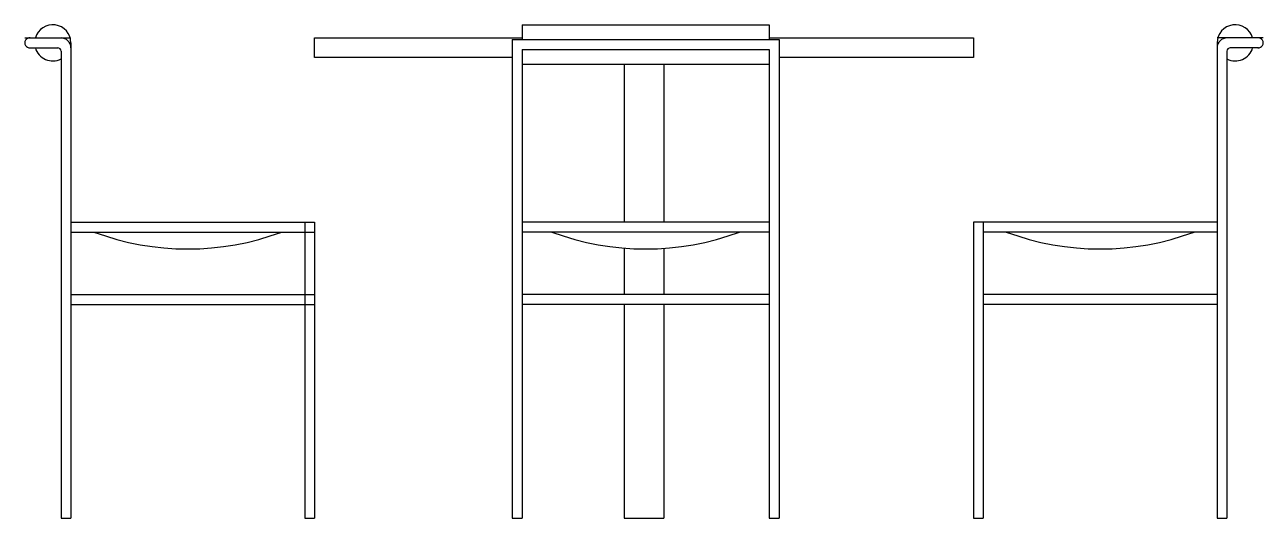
# Model space of a CAD drawing. Extents: x -94 to 94, y 0 to 75.
import ezdxf

# ---------------------------------------------------------------- set-up
doc = ezdxf.new("R2010")
doc.units = 0
doc.header["$MEASUREMENT"] = 0
doc.layers.get('0').update_dxf_attribs({"linetype": 'CONTINUOUS'})

msp = doc.modelspace()

# ---------------------------------------------------------------- linework, layer by layer
at = {"color": 0, "linetype": 'ByBlock'}
for p, q in [((-18.5, 75), (19, 75)), ((-18.5, 75), (-18.5, 72.75)), ((19, 75), (19, 72.75)), ((-94, 73), (-87, 73)), ((-94, 73), (-87, 73)), ((-93.3, 73), (-88.5, 73)), ((-93.3, 73), (-88.5, 73)), ((-93.3, 71.5), (-89, 71.5)), ((-87, 72.25), (-87, 0)), ((-50, 70), (-50, 73)), ((-50, 73), (-18.5, 73)), ((-20, 72.75), (20.5, 72.75)), ((-20, 72.75), (-20, 0)), ((19, 73), (50, 73)), ((20.5, 72.75), (20.5, 0)), ((50, 73), (50, 70)), ((94, 73), (87, 73)), ((87, 72.25), (87, 0)), ((93.3, 73), (88.5, 73)), ((93.3, 73), (88.5, 73)), ((93.3, 73), (88.5, 73)), ((93.3, 71.5), (89, 71.5)), ((-88.5, 71), (-88.5, 0)), ((-20, 70), (-50, 70)), ((-18.5, 71.25), (-18.5, 0)), ((-18.5, 71.25), (19, 71.25)), ((19, 71.25), (19, 0)), ((50, 70), (20.5, 70)), ((88.5, 71), (88.5, 0)), ((-18.5, 69), (19, 69)), ((-3, 69), (-3, 45)), ((3, 69), (3, 45)), ((-87, 45), (-50, 45)), ((-87, 43.5), (-50, 43.5)), ((19, 45), (-18.5, 45)), ((19, 43.5), (-18.5, 43.5)), ((87, 45), (50, 45)), ((87, 43.5), (51.5, 43.5)), ((-3, 41.05), (-3, 34)), ((3, 41.01), (3, 34)), ((-87, 34), (-50, 34)), ((19, 34), (-18.5, 34)), ((87, 34), (51.5, 34)), ((-87, 32.5), (-50, 32.5)), ((19, 32.5), (-18.5, 32.5)), ((-3, 32.5), (-3, 0)), ((3, 32.5), (3, 0)), ((87, 32.5), (51.5, 32.5)), ((-88.5, 0), (-87, 0)), ((-51.5, 0), (-50, 0)), ((-20, 0), (-18.5, 0)), ((-3, 0), (3, 0)), ((19, 0), (20.5, 0)), ((50, 0), (51.5, 0)), ((87, 0), (88.5, 0))]:
    msp.add_line(p, q, dxfattribs=at)
for points in [[(-51.5, 45), (-51.5, 0)], [(-50, 45), (-50, 0)], [(50, 45), (50, 0)], [(51.5, 45), (51.5, 0)]]:
    msp.add_lwpolyline(points, dxfattribs=at)
for centre, radius, start, end in [((-89.75, 72.25), 2.75, 0, 164.1734), ((89.75, 72.25), 2.75, 15.8266, 180), ((-93.25, 72.25), 0.752, 86.1532, 273.8468), ((-89.75, 72.25), 2.75, 195.8266, 297.0357), ((-89, 71), 0.5, 0, 90), ((-88.5, 71.5), 1.5, 0, 90), ((88.5, 71.5), 1.5, 90, 180), ((89.75, 72.25), 2.75, 242.9643, 344.1734), ((89, 71), 0.5, 90, 180), ((93.25, 72.25), 0.752, 266.1532, 93.8468), ((-69.25, 81.57), 40.65, 249.475, 290.525), ((0.25, 81.57), 40.65, 249.475, 290.525), ((69.25, 81.57), 40.65, 249.475, 290.525)]:
    msp.add_arc(centre, radius, start, end, dxfattribs=at)

doc.saveas('drawing.dxf')
